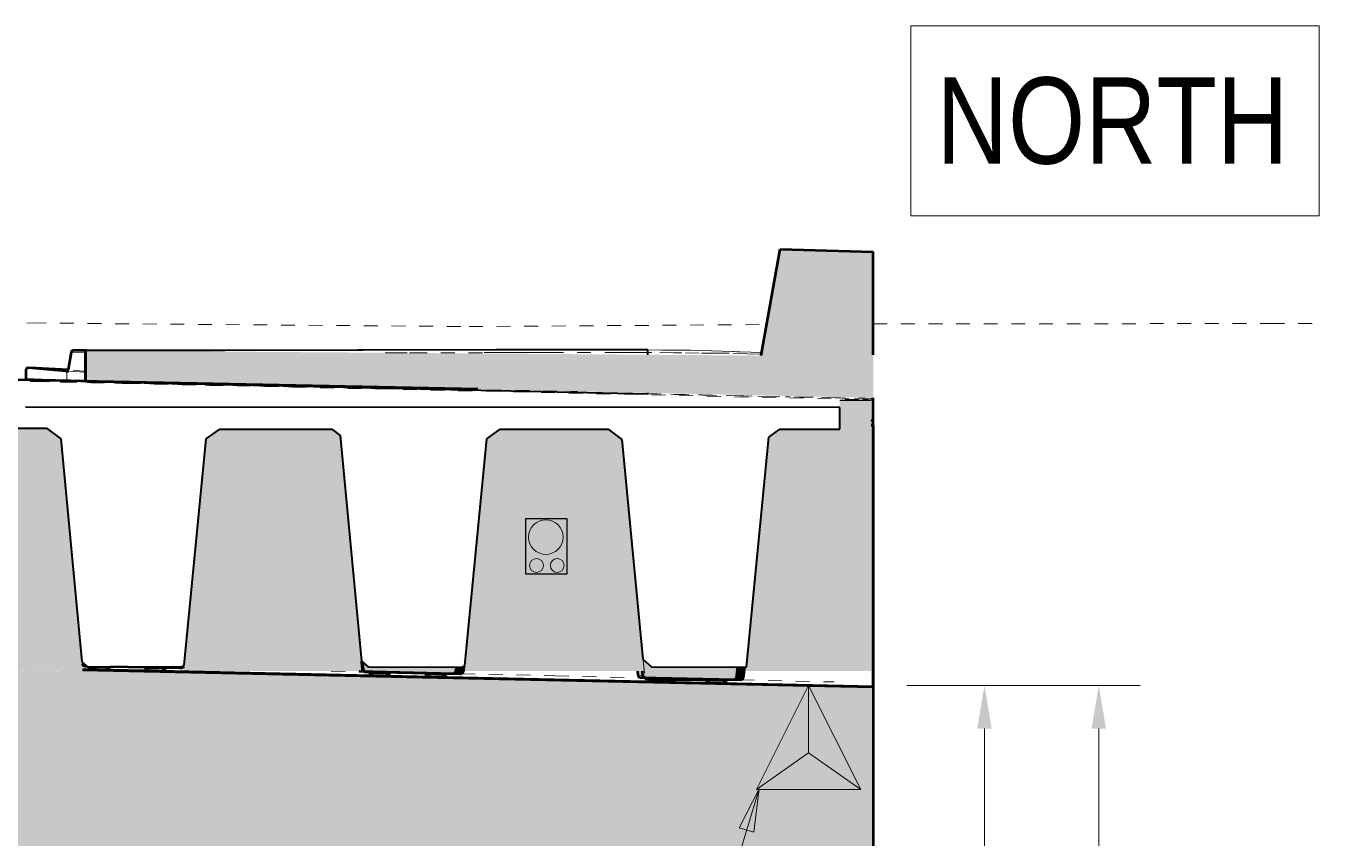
# Model space of a CAD drawing. Header units: metres. Extents: x -1147 to -802, y 5 to 567.
# Drawn here: x -846.11 to -836.75, y 18.29 to 24.17 of the extents above; entities that cross this region are included whole.
import ezdxf

# ---------------------------------------------------------------- set-up
doc = ezdxf.new("R2010")
doc.units = ezdxf.units.M
doc.linetypes.add('Dash', pattern=[0.00635, 0.003175, -0.003175])
doc.linetypes.add('JacobsDash', pattern=[0.0045, 0.003, -0.0015])
doc.layers.get('Defpoints').update_dxf_attribs({"color": 41})
for name, color, linetype, lineweight in [('A-ANNO-DIMS', 7, 'Continuous', 9), ('A-DETL', 7, 'Continuous', 13), ('A-DETL-GENF', 7, 'Continuous', 9), ('A-FLOR', 7, 'Continuous', 50), ('A-FLOR-HDLN', 7, 'JacobsDash', 15), ('A-ROOF', 7, 'Continuous', 50), ('A-ROOF-HDLN', 7, 'JacobsDash', 18), ('C-TOPO', 7, 'Continuous', 9), ('C-TOPO-HDLN', 7, 'Dash', 9), ('G-ANNO-TEXT', 7, 'Continuous', 9), ('S-BEAM', 7, 'Continuous', 50), ('S-BEAM-HDLN', 7, 'JacobsDash', 15), ('S-FNDN', 7, 'Continuous', 50), ('S-FNDN-HDLN', 7, 'JacobsDash', 15)]:
    doc.layers.add(name, color=color, linetype=linetype, lineweight=lineweight)
doc.styles.add('Arial Narrow_1', font='ARIALN.TTF', dxfattribs={"height": 0.3125})
doc.styles.add('Arial Narrow_2', font='ARIALN.TTF', dxfattribs={"height": 0.625})
doc.dimstyles.new('Dimension_Standard_O__mm_', dxfattribs={"dimscale": 0.3048, "dimtxt": 0.319822, "dimasz": 1.025262, "dimexe": 0.984252, "dimexo": 0.615157, "dimgap": 0.615157, "dimtad": 1, "dimdec": 0, "dimlfac": 1000, "dimzin": 0, "dimdsep": 46, "dimtxsty": 'Arial Narrow_1', "dimsah": 1, "dimcen": 0.09, "dimaunit": 1, "dimadec": 4, "dimazin": 0, "dimtfac": 1, "dimtdec": 4, "dimtix": 1, "dimtmove": 0, "dimatfit": 3, "dimfxl": 1, "dimtvp": 1, "dimtfill": 1, "dimtolj": 1, "dimtzin": 0, "dimlwd": 18, "dimlwe": 18, "dimarcsym": 2})
doc.dimstyles.new('Dimension_Standard_O__mm__1', dxfattribs={"dimscale": 0.3048, "dimtxt": 0.319822, "dimasz": 1.025262, "dimexe": 0.984252, "dimexo": 0.615157, "dimgap": 0.615157, "dimtad": 1, "dimdec": 0, "dimlfac": 1000, "dimzin": 0, "dimdsep": 46, "dimtxsty": 'Arial Narrow_1', "dimsah": 1, "dimcen": 0.09, "dimaunit": 1, "dimadec": 4, "dimazin": 0, "dimtfac": 1, "dimtdec": 4, "dimtix": 1, "dimtmove": 2, "dimatfit": 3, "dimfxl": 1, "dimtvp": 1, "dimtfill": 1, "dimtolj": 1, "dimtzin": 0, "dimlwd": 18, "dimlwe": 18, "dimarcsym": 2})

# ---------------------------------------------------------------- blocks, each defined once
blk = doc.blocks.new('Structural Framing 4 - Structural Framing 4-5365932-DRG-2873010 - SECTION 2')
at = {"layer": 'S-BEAM'}
for p, q in [((1143.1167, 21.3158), (1143.1024, 21.3161)), ((1143.1167, 19.389), (1143.1167, 21.3158)), ((1139.4222, 19.5115), (1139.4173, 19.5736)), ((1137.4101, 19.537), (1137.3916, 19.5536)), ((1137.3955, 19.5128), (1142.6482, 19.3991)), ((1137.429, 19.5366), (1137.4101, 19.537)), ((1138.1106, 19.5247), (1137.5982, 19.5337)), ((1138.13, 19.5373), (1138.1106, 19.5247)), ((1139.439, 19.4964), (1139.4222, 19.5115)), ((1140.1317, 19.4803), (1139.439, 19.4964)), ((1140.1493, 19.4962), (1140.1317, 19.4803)), ((1140.1544, 19.5393), (1140.1493, 19.4962)), ((1141.4495, 19.4656), (1141.4466, 19.5037)), ((1141.4788, 19.4392), (1141.4495, 19.4656)), ((1142.1846, 19.5319), (1142.1753, 19.4517)), ((1142.1599, 19.4382), (1141.4788, 19.4392)), ((1142.1753, 19.4517), (1142.1599, 19.4382)), ((1142.6492, 19.3991), (1143.1167, 19.389))]:
    blk.add_line(p, q, dxfattribs=at)
blk = doc.blocks.new('06_SFR_GCT_Girder_SuperT_BR08Edge_CS - Super T - 1815-6266581-DRG-2873010 - SECTION 2')
at = {"layer": 'S-BEAM', "linetype": 'JacobsDash', "lineweight": 18, "true_color": 0xc0c0c0}
h = blk.add_hatch(color=9, dxfattribs=at)
h.paths.add_polyline_path([(1138.053, 19.5305), (1138.0559, 19.533), (1137.982, 19.5321)])
h.paths.add_polyline_path([(1137.4204, 19.5443), (1137.3899, 19.5719), (1137.3924, 19.545), (1137.3965, 19.5449)])
h = blk.add_hatch(color=9, dxfattribs=at)
h.paths.add_polyline_path([(1138.1001, 19.527), (1138.053, 19.5305), (1137.9308, 19.5332), (1137.8304, 19.5329), (1138.0678, 19.5277)])
h.paths.add_polyline_path([(1137.4232, 19.5418), (1137.4204, 19.5443), (1137.4014, 19.5448), (1137.4034, 19.5429), (1137.4161, 19.542)])
blk.add_hatch(color=9, dxfattribs=at).paths.add_polyline_path([(1138.1001, 19.527), (1138.107, 19.5329), (1138.0558, 19.5329), (1138.053, 19.5305), (1138.09, 19.5278)])
at = {"layer": 'S-BEAM'}
for p, q in [((1137.3924, 19.545), (1137.4204, 19.5443)), ((1137.4034, 19.5429), (1137.4161, 19.542)), ((1137.4045, 19.542), (1137.4235, 19.5416)), ((1137.4161, 19.542), (1137.4232, 19.5418)), ((1137.8099, 19.5334), (1138.1001, 19.527)), ((1137.9308, 19.5332), (1138.053, 19.5305)), ((1138.053, 19.5305), (1138.0559, 19.533)), ((1138.1001, 19.527), (1138.053, 19.5305)), ((1138.1001, 19.527), (1138.107, 19.5329)), ((1138.1004, 19.5273), (1138.1141, 19.527))]:
    blk.add_line(p, q, dxfattribs=at)
at = {"layer": 'S-BEAM-HDLN', "color": 8, "lineweight": 18, "true_color": 0x808080}
for p, q in [((1137.4014, 19.5615), (1137.4019, 19.5553)), ((1137.4019, 19.5553), (1137.3914, 19.5561)), ((1137.3925, 19.5437), (1137.4034, 19.5429)), ((1137.3927, 19.5422), (1137.4044, 19.542)), ((1137.4019, 19.5553), (1137.4161, 19.542)), ((1137.8306, 19.533), (1138.0955, 19.5274)), ((1138.0959, 19.5273), (1138.1003, 19.5273)), ((1138.1141, 19.527), (1138.129, 19.5266))]:
    blk.add_line(p, q, dxfattribs=at)
blk = doc.blocks.new('06_SFR_GCT_Girder_SuperT_BR08Edge_CS - Super T - 1815-6266069-DRG-2873010 - SECTION 2')
at = {"layer": 'S-BEAM', "linetype": 'JacobsDash', "lineweight": 18, "true_color": 0xc0c0c0}
for points in [[(1140.0825, 19.487), (1140.0972, 19.4997), (1140.101, 19.5325), (1139.4619, 19.5334), (1139.4146, 19.576), (1139.4214, 19.5145), (1139.4219, 19.5145), (1139.4222, 19.5115), (1139.4336, 19.5012), (1139.6649, 19.4962)], [(1140.1303, 19.4835), (1140.0825, 19.487), (1139.4336, 19.5012), (1139.4358, 19.4992), (1139.4462, 19.4985), (1140.0972, 19.4842)], [(1140.1303, 19.4835), (1140.1431, 19.4963), (1140.0972, 19.4997), (1140.0825, 19.487), (1140.0972, 19.486)], [(1140.145, 19.4962), (1140.1493, 19.5348), (1140.1467, 19.5324), (1140.1009, 19.5316), (1140.0972, 19.4997), (1140.1431, 19.4963)]]:
    blk.add_hatch(color=9, dxfattribs=at).paths.add_polyline_path(points)
at = {"layer": 'S-BEAM'}
for p, q in [((1139.3969, 19.5035), (1139.3986, 19.502)), ((1139.3986, 19.502), (1140.0825, 19.487)), ((1139.4358, 19.4992), (1139.4462, 19.4985)), ((1139.4367, 19.4984), (1139.7883, 19.491)), ((1139.4462, 19.4985), (1140.1303, 19.4835)), ((1140.0825, 19.487), (1140.0972, 19.4997)), ((1140.1303, 19.4835), (1140.0825, 19.487)), ((1140.0972, 19.4997), (1140.101, 19.5325)), ((1140.145, 19.4962), (1140.0972, 19.4997)), ((1140.1303, 19.4835), (1140.145, 19.4962)), ((1140.1305, 19.4837), (1140.1354, 19.4836)), ((1140.145, 19.4962), (1140.1495, 19.5349))]:
    blk.add_line(p, q, dxfattribs=at)
at = {"layer": 'S-BEAM-HDLN', "color": 8, "lineweight": 18, "true_color": 0x808080}
for p, q in [((1139.4281, 19.5638), (1139.4321, 19.5118)), ((1139.1954, 19.5035), (1139.4367, 19.4984)), ((1139.3995, 19.5019), (1139.4358, 19.4992)), ((1139.4321, 19.5118), (1139.4206, 19.5126)), ((1139.4321, 19.5118), (1139.4462, 19.4985)), ((1139.8608, 19.4894), (1140.1257, 19.4838)), ((1140.126, 19.4838), (1140.1305, 19.4837)), ((1140.1355, 19.4836), (1140.7925, 19.4697)), ((1140.7449, 19.4721), (1140.7928, 19.4697))]:
    blk.add_line(p, q, dxfattribs=at)
blk = doc.blocks.new('06_SFR_GCT_Girder_SuperT_BR08Edge_CS - Super T - 1815-6266048-DRG-2873010 - SECTION 2')
at = {"layer": 'S-BEAM'}
blk.add_line((1141.4624, 19.454), (1141.8181, 19.4465), dxfattribs=at)
at = {"layer": 'S-BEAM-HDLN', "color": 8, "lineweight": 18, "true_color": 0x808080}
for p, q in [((1140.7656, 19.4702), (1140.8135, 19.4678)), ((1140.8135, 19.4678), (1141.4623, 19.454)), ((1141.8906, 19.4449), (1142.1555, 19.4393)), ((1142.1559, 19.4393), (1142.8324, 19.425)), ((1142.7845, 19.4274), (1142.8327, 19.425))]:
    blk.add_line(p, q, dxfattribs=at)
blk = doc.blocks.new('Kerb_North - Kerb_North-5241467-DRG-2873010 - SECTION 2')
at = {"layer": 'A-ROOF'}
for p, q in [((1137.3133, 21.8126), (1137.2906, 21.6873)), ((1137.4014, 21.8236), (1137.3279, 21.8236)), ((1137.422, 21.8226), (1137.4022, 21.8236)), ((1137.4169, 21.6047), (1137.4166, 21.8094)), ((1137.4188, 21.8093), (1137.4166, 21.8094)), ((1136.9855, 21.6828), (1136.9856, 21.6141)), ((1137.0577, 21.6949), (1137.0015, 21.6977)), ((1137.2743, 21.6749), (1137.002, 21.6977)), ((1137.2886, 21.6837), (1137.0577, 21.6949)), ((1137.2748, 21.6749), (1137.2946, 21.6739)), ((1136.9856, 21.6141), (1137.4169, 21.6047)), ((1137.0422, 21.6113), (1136.9856, 21.6141)), ((1137.1634, 21.6054), (1137.0422, 21.6113)), ((1137.4169, 21.6047), (1137.4188, 21.6046))]:
    blk.add_line(p, q, dxfattribs=at)
at = {"layer": 'A-ROOF', "flags": 128}
for points in [[(1137.3279, 21.8236), (1137.3246, 21.8233), (1137.3215, 21.8222), (1137.3187, 21.8206), (1137.3163, 21.8183), (1137.3145, 21.8156), (1137.3133, 21.8126)], [(1137.4166, 21.8094), (1137.4159, 21.8131), (1137.4143, 21.8166), (1137.4119, 21.8195), (1137.4088, 21.8217), (1137.4052, 21.8231), (1137.4014, 21.8236)], [(1137.0015, 21.6977), (1136.9985, 21.6976), (1136.995, 21.6966), (1136.9919, 21.6949), (1136.9892, 21.6925), (1136.9872, 21.6896), (1136.986, 21.6863), (1136.9856, 21.6828)], [(1137.2906, 21.6873), (1137.2895, 21.6838), (1137.2876, 21.6806), (1137.2849, 21.678), (1137.2816, 21.6761), (1137.278, 21.6751), (1137.2743, 21.6749)]]:
    blk.add_lwpolyline(points, dxfattribs=at)
at = {"layer": 'A-ROOF-HDLN'}
for p, q in [((1137.3133, 21.8126), (1137.3606, 21.8103)), ((1137.3606, 21.8103), (1137.4266, 21.8072)), ((1137.4266, 21.8089), (1137.4188, 21.8093)), ((1137.4266, 21.8224), (1137.422, 21.8226)), ((1137.2819, 21.6683), (1137.282, 21.5996)), ((1137.2979, 21.6833), (1137.2886, 21.6837)), ((1137.2946, 21.6739), (1137.3231, 21.6725)), ((1137.4266, 21.6725), (1137.2984, 21.6832)), ((1137.3231, 21.6725), (1137.4266, 21.6675)), ((1137.282, 21.5996), (1137.1669, 21.6052)), ((1137.282, 21.5996), (1137.5185, 21.5945)), ((1137.4188, 21.6046), (1137.461, 21.6025)), ((1137.461, 21.6025), (1137.5719, 21.5971)), ((1137.519, 21.5945), (1137.713, 21.5903)), ((1137.5754, 21.597), (1137.6, 21.5958)), ((1137.6037, 21.5956), (1137.7133, 21.5903)), ((1137.7133, 21.5903), (1137.7133, 21.598))]:
    blk.add_line(p, q, dxfattribs=at)
at = {"layer": 'A-ROOF-HDLN', "flags": 128}
blk.add_lwpolyline([(1137.2984, 21.6832), (1137.2948, 21.6831), (1137.2914, 21.6822), (1137.2882, 21.6805), (1137.2856, 21.6781), (1137.2836, 21.6751), (1137.2824, 21.6718), (1137.2819, 21.6683)], dxfattribs=at)
blk = doc.blocks.new('05_SFO_BPE_Twin_Pedestal_Sq125_CS_BR13-1 - 525 Wide Pedestal _125L x 125W x20H_-6305965-DRG-2873010 - SECTION 2')
at = {"layer": 'S-FNDN'}
for p, q in [((1141.5041, 19.4448), (1141.5037, 19.4248)), ((1141.5037, 19.4248), (1141.6305, 19.4221)), ((1141.6309, 19.4421), (1141.5041, 19.4448)), ((1141.6305, 19.4221), (1141.6309, 19.4421)), ((1141.9099, 19.436), (1141.9095, 19.4161)), ((1141.9095, 19.4161), (1142.0363, 19.4133)), ((1142.0367, 19.4333), (1141.9099, 19.436)), ((1142.0363, 19.4133), (1142.0367, 19.4333))]:
    blk.add_line(p, q, dxfattribs=at)
at = {"layer": 'S-FNDN', "lineweight": 35}
for p in [(1141.6309, 19.4421), (1141.6483, 19.439)]:
    blk.add_line(p, (1141.6484, 19.4417), dxfattribs=at)
at = {"layer": 'S-FNDN-HDLN', "lineweight": 35}
for p, q in [((1141.5248, 19.4244), (1141.5252, 19.4444)), ((1141.6479, 19.4217), (1141.6483, 19.4389)), ((1141.9306, 19.4156), (1141.931, 19.4356)), ((1142.0367, 19.4333), (1142.0542, 19.4329)), ((1142.0537, 19.4129), (1142.0542, 19.4329))]:
    blk.add_line(p, q, dxfattribs=at)
blk = doc.blocks.new('05_SFO_BPE_Twin_Pedestal_Sq125_CS_BR13-1 - 525 Wide Pedestal _125L x 125W x20H_-V36-DRG-2873010 - SECTION 2')
at = {"layer": 'S-FNDN'}
for p, q in [((1137.4452, 19.5327), (1137.4448, 19.5127)), ((1137.4448, 19.5127), (1137.5716, 19.5099)), ((1137.572, 19.5299), (1137.4452, 19.5327)), ((1137.5716, 19.5099), (1137.572, 19.5299)), ((1137.851, 19.5239), (1137.8506, 19.5039)), ((1137.8506, 19.5039), (1137.9774, 19.5011)), ((1137.9778, 19.5211), (1137.851, 19.5239)), ((1137.9774, 19.5011), (1137.9778, 19.5211))]:
    blk.add_line(p, q, dxfattribs=at)
at = {"layer": 'S-FNDN-HDLN', "lineweight": 35}
for p, q in [((1137.4658, 19.5122), (1137.4663, 19.5322)), ((1137.572, 19.5299), (1137.5894, 19.5295)), ((1137.589, 19.5095), (1137.5894, 19.5295)), ((1137.8716, 19.5034), (1137.8721, 19.5234)), ((1137.9778, 19.5211), (1137.9952, 19.5208)), ((1137.9948, 19.5008), (1137.9952, 19.5208))]:
    blk.add_line(p, q, dxfattribs=at)
blk = doc.blocks.new('DIMBLOCK15-DRG-2873010 - SECTION 2')
at = {"layer": 'A-ANNO-DIMS', "color": 0, "lineweight": 18, "transparency": 16777216}
for p, q in [((-839.7372, 19.4001), (-838.8759, 19.4001)), ((-839.1759, 13.7929), (-839.1759, 19.0876)), ((-840.9425, 13.4804), (-838.8759, 13.4804))]:
    blk.add_line(p, q, dxfattribs=at)
at = {"layer": 'A-ANNO-DIMS', "color": 0, "transparency": 16777216}
for points in [[(-839.228, 19.0876), (-839.1238, 19.0876), (-839.1759, 19.4001)], [(-839.228, 13.7929), (-839.1238, 13.7929), (-839.1759, 13.4804)]]:
    blk.add_solid(points, dxfattribs=at)
at = {"layer": 'Defpoints', "color": 0, "transparency": 16777216}
for p in [(-839.9247, 19.4001), (-839.1759, 19.4001), (-841.13, 13.4804)]:
    blk.add_point(p, dxfattribs=at)
at = {"layer": 'A-ANNO-DIMS', "color": 0, "lineweight": 18, "transparency": 16777216, "insert": (-839.5249, 16.4402), "char_height": 0.3125, "width": 1.078258, "attachment_point": 5, "rotation": 90, "style": 'Arial Narrow_1', "bg_fill": 3, "box_fill_scale": 1.1, "bg_fill_color": 256, "bg_fill_true_color": 13158600, "bg_fill_transparency": 0}
blk.add_mtext("\\A1;'H1'/2", dxfattribs=at)
blk = doc.blocks.new('DIMBLOCK20-DRG-2873010 - SECTION 2')
at = {"layer": 'A-ANNO-DIMS', "color": 0, "lineweight": 18, "transparency": 16777216}
for p, q in [((-839.6689, 19.4001), (-838.0489, 19.4001)), ((-838.3489, 19.0876), (-838.3489, 16.8762)), ((-838.3489, 9.0431), (-838.3489, 13.2739)), ((-840.3327, 8.7306), (-838.0489, 8.7306))]:
    blk.add_line(p, q, dxfattribs=at)
at = {"layer": 'A-ANNO-DIMS', "color": 0, "transparency": 16777216}
for points in [[(-838.401, 19.0876), (-838.2968, 19.0876), (-838.3489, 19.4001)], [(-838.401, 9.0431), (-838.2968, 9.0431), (-838.3489, 8.7306)]]:
    blk.add_solid(points, dxfattribs=at)
at = {"layer": 'Defpoints', "color": 0, "transparency": 16777216}
for p in [(-839.8564, 19.4001), (-838.3489, 19.4001), (-840.5202, 8.7306)]:
    blk.add_point(p, dxfattribs=at)
at = {"layer": 'A-ANNO-DIMS', "color": 0, "lineweight": 18, "transparency": 16777216, "insert": (-838.5236, 15.075), "char_height": 0.3125, "width": 3.923152, "attachment_point": 5, "rotation": 90, "line_spacing_factor": 0.974696, "style": 'Arial Narrow_1', "bg_fill": 3, "box_fill_scale": 1.1, "bg_fill_color": 256, "bg_fill_true_color": 13158600, "bg_fill_transparency": 0}
blk.add_mtext("\\A1;'H1'\\PRETAINED HEIGHT", dxfattribs=at)

msp = doc.modelspace()

# ---------------------------------------------------------------- hatches: boundary and pattern name
at = {"layer": 'A-DETL-GENF', "true_color": 0xc0c0c0}
msp.add_hatch(color=9, dxfattribs=at).paths.add_polyline_path([(-839.9805, 21.4811), (-839.9805, 22.5283), (-840.6552, 22.558), (-840.7911, 21.7871), (-845.6705, 21.8231), (-845.6705, 21.6042), (-839.9835, 21.4812)])
h = msp.add_hatch(color=9, dxfattribs=at)
h.paths.add_polyline_path([(-839.9961, 19.5028), (-839.9953, 19.5028), (-839.9947, 21.4629), (-840.223, 21.4629), (-840.2233, 21.2536), (-840.6574, 21.2536), (-840.7364, 21.1955), (-840.9016, 19.5028), (-840.0308, 19.5028)])
h.paths.add_polyline_path([(-844.2928, 19.5035), (-843.6757, 19.5035), (-843.8371, 21.2087), (-843.8975, 21.2535), (-844.7103, 21.2546), (-844.8064, 21.1839), (-844.9704, 19.5035), (-844.3161, 19.5035)])
h.paths.add_polyline_path([(-841.7034, 19.5037), (-841.6405, 19.5037), (-841.7992, 21.1801), (-841.8975, 21.2531), (-842.6792, 21.255), (-842.7765, 21.1834), (-842.9398, 19.5037), (-841.8074, 19.5037)])
h = msp.add_hatch(color=9, dxfattribs=at)
h.paths.add_polyline_path([(-845.7006, 19.5024), (-845.8599, 21.1844), (-845.9632, 21.2611), (-846.3416, 21.262), (-846.7308, 21.2713), (-846.8341, 21.1964), (-847.028, 19.5255), (-845.8599, 19.5024)])
h.paths.add_polyline_path([(-847.7398, 19.5378), (-847.8661, 21.2274), (-847.9581, 21.2994), (-848.7617, 21.314), (-848.864, 21.2398), (-849.0583, 19.5646), (-847.7432, 19.5378)])
at = {"layer": 'A-DETL-GENF', "true_color": 0xffffff}
msp.add_hatch(color=7, dxfattribs=at).paths.add_polyline_path([(-840.0712, 18.6455), (-840.4484, 19.4001), (-840.8257, 18.6455)])
at = {"layer": 'G-ANNO-TEXT'}
msp.add_hatch(color=256, dxfattribs=at).paths.add_polyline_path([(-840.8071, 18.6514), (-840.95, 18.368), (-840.8445, 18.3362)])
at = {"layer": 'S-BEAM', "true_color": 0xc0c0c0}
h = msp.add_hatch(color=9, dxfattribs=at)
h.paths.add_polyline_path([(-839.9797, 17.8896), (-839.9797, 19.3899), (-840.4484, 19.4001), (-840.0712, 18.6455), (-840.8257, 18.6455), (-840.4492, 19.4001), (-845.7017, 19.5137), (-845.7006, 19.5024), (-845.8904, 19.5024), (-847.028, 19.5255), (-847.026, 19.5424), (-847.7413, 19.5579), (-847.7398, 19.5378), (-849.0583, 19.5646), (-849.0558, 19.5863), (-849.7712, 19.6018), (-849.7696, 19.5816), (-851.088, 19.6084), (-851.0855, 19.6302), (-851.801, 19.6457), (-851.7995, 19.6256), (-853.1276, 19.6526), (-853.1251, 19.6744), (-853.8408, 19.6898), (-853.8391, 19.667), (-855.1577, 19.6939), (-855.1548, 19.7183), (-855.8708, 19.7338), (-855.8689, 19.7096), (-856.7315, 19.7268), (-856.7316, 18.252), (-840.0712, 17.8915)])
h.paths.add_polyline_path([(-855.5156, 18.9585), (-855.7405, 18.9585), (-855.3633, 19.7131), (-854.986, 18.9585)])
for points in [[(-840.9851, 19.4426), (-840.9704, 19.4553), (-840.9615, 19.532), (-841.5856, 19.5329), (-841.6486, 19.5897), (-841.6405, 19.5037), (-841.6857, 19.5025), (-841.6833, 19.4708), (-841.6479, 19.4701), (-841.6476, 19.4656), (-841.6379, 19.4568), (-841.2026, 19.4473)], [(-840.9223, 19.4517), (-840.9129, 19.5319), (-840.9615, 19.5319), (-840.9704, 19.4553), (-840.9234, 19.4518)], [(-840.937, 19.439), (-840.9851, 19.4426), (-841.6379, 19.4568), (-841.6359, 19.4551), (-841.6183, 19.4539), (-840.9372, 19.439)], [(-840.937, 19.439), (-840.9234, 19.4518), (-840.9704, 19.4553), (-840.9851, 19.4426), (-840.9372, 19.439)]]:
    msp.add_hatch(color=9, dxfattribs=at).paths.add_polyline_path(points)
h = msp.add_hatch(color=9, dxfattribs=at)
h.paths.add_polyline_path([(-840.9372, 19.4382), (-840.9218, 19.4521), (-840.9223, 19.4517), (-840.9372, 19.439), (-841.6359, 19.4551), (-841.6183, 19.4392), (-841.5931, 19.4392), (-841.593, 19.4448), (-841.4488, 19.4411), (-841.4487, 19.439), (-840.955, 19.4383)])
h.paths.add_polyline_path([(-842.9654, 19.4803), (-842.9478, 19.4962), (-842.9427, 19.5393), (-842.9478, 19.5334), (-842.9521, 19.4962), (-842.9668, 19.4835), (-843.6613, 19.4992), (-843.6581, 19.4964), (-842.9999, 19.4811)])
h.paths.add_polyline_path([(-844.9865, 19.5247), (-844.9671, 19.5373), (-844.9663, 19.5454), (-844.9823, 19.5329), (-844.9902, 19.5329), (-844.997, 19.527), (-845.2872, 19.5334), (-845.4556, 19.5329), (-844.997, 19.5249)])
h.paths.add_polyline_path([(-845.6681, 19.5366), (-845.6739, 19.5418), (-845.6937, 19.5429), (-845.6871, 19.537)])

# ---------------------------------------------------------------- linework, layer by layer
at = {"layer": 'A-DETL', "lineweight": 50}
for p, q in [((-840.7911, 21.7871), (-840.6552, 22.558)), ((-840.6552, 22.558), (-839.9812, 22.5369)), ((-839.9812, 21.7914), (-839.9812, 22.5369))]:
    msp.add_line(p, q, dxfattribs=at)
at = {"layer": 'A-DETL', "color": 8, "linetype": 'JacobsDash', "lineweight": 18, "true_color": 0x808080}
for p, q in [((-847.1051, 22.0081), (-846.0652, 22.0228)), ((-846.0652, 22.0228), (-842.9053, 21.9969)), ((-842.9053, 21.9969), (-840.7515, 22.0115)), ((-839.9805, 22.0164), (-837.1053, 22.0186)), ((-837.1053, 22.0186), (-836.7948, 22.0186))]:
    msp.add_line(p, q, dxfattribs=at)
at = {"layer": 'A-DETL', "lineweight": 35}
msp.add_line((-840.7911, 21.7914), (-840.7911, 21.7871), dxfattribs=at)
at = {"layer": 'A-DETL', "lineweight": 25}
for p, q in [((-839.9947, 21.4629), (-840.223, 21.4629)), ((-842.1949, 20.606), (-842.4976, 20.606)), ((-842.4976, 20.606), (-842.4976, 20.2076)), ((-842.1949, 20.2076), (-842.1949, 20.606)), ((-842.4976, 20.2076), (-842.1949, 20.2076))]:
    msp.add_line(p, q, dxfattribs=at)
at = {"layer": 'A-DETL', "lineweight": 40}
for p, q in [((-840.2231, 21.411), (-846.1139, 21.4136)), ((-840.2233, 21.2536), (-840.2231, 21.411)), ((-846.3416, 21.262), (-845.9632, 21.2611)), ((-845.9632, 21.2611), (-845.8599, 21.1844)), ((-844.8064, 21.1839), (-844.709, 21.2555)), ((-844.709, 21.2555), (-844.3161, 21.2546)), ((-844.3161, 21.2546), (-843.8975, 21.2535)), ((-843.8975, 21.2535), (-843.8371, 21.2087)), ((-842.7765, 21.1834), (-842.6792, 21.255)), ((-842.6792, 21.255), (-842.2681, 21.254)), ((-842.2681, 21.254), (-841.8975, 21.2531)), ((-841.8975, 21.2531), (-841.7992, 21.1801)), ((-840.7364, 21.1955), (-840.656, 21.2546)), ((-840.656, 21.2546), (-840.2233, 21.2536)), ((-845.8599, 21.1844), (-845.7072, 19.5719)), ((-844.9663, 19.5454), (-844.8064, 21.1839)), ((-843.8371, 21.2087), (-843.6825, 19.576)), ((-842.9365, 19.5449), (-842.7765, 21.1834)), ((-841.7992, 21.1801), (-841.6486, 19.5897)), ((-840.8988, 19.5319), (-840.7364, 21.1955)), ((-845.7072, 19.5719), (-845.6651, 19.5339)), ((-843.6825, 19.576), (-843.6353, 19.5334)), ((-841.6486, 19.5897), (-841.5856, 19.5329)), ((-845.6651, 19.5339), (-844.9802, 19.5329)), ((-844.9802, 19.5329), (-844.9663, 19.5454)), ((-843.6353, 19.5334), (-842.9504, 19.5324)), ((-842.9504, 19.5324), (-842.9365, 19.5449)), ((-841.5856, 19.5329), (-840.8988, 19.5319))]:
    msp.add_line(p, q, dxfattribs=at)
at = {"layer": 'A-DETL', "color": 6, "lineweight": 18, "true_color": 0xff00ff}
for p, q in [((-840.8257, 18.6455), (-840.4484, 19.4001)), ((-840.4484, 19.4001), (-840.0712, 18.6455)), ((-840.4484, 19.4001), (-840.4484, 18.9127)), ((-840.8257, 18.6455), (-840.4484, 18.9127)), ((-840.0712, 18.6455), (-840.4484, 18.9127)), ((-840.0712, 18.6455), (-840.8257, 18.6455))]:
    msp.add_line(p, q, dxfattribs=at)
at = {"layer": 'A-DETL', "color": 143, "lineweight": 18, "true_color": 0x78aac8}
msp.add_circle((-842.3495, 20.4732), 0.125, dxfattribs=at)
at = {"layer": 'A-DETL', "color": 32, "lineweight": 18, "true_color": 0xcc6600}
for centre in [(-842.417, 20.2672), (-842.267, 20.2672)]:
    msp.add_circle(centre, 0.05, dxfattribs=at)
at = {"layer": 'A-FLOR'}
for p, q in [((-846.0739, 21.6081), (-855.9962, 21.8228)), ((-842.8418, 21.543), (-846.0739, 21.6081)), ((-839.9805, 21.2857), (-839.9805, 21.4811)), ((-839.9947, 21.286), (-839.9805, 21.2857))]:
    msp.add_line(p, q, dxfattribs=at)
at = {"layer": 'A-FLOR-HDLN', "lineweight": 18}
for p, q in [((-856.4777, 21.8245), (-846.0647, 21.5992)), ((-846.0647, 21.5992), (-846.0739, 21.6081)), ((-846.0647, 21.5992), (-845.4557, 21.5881)), ((-846.042, 21.5987), (-845.4156, 21.5861)), ((-845.4552, 21.5881), (-843.5961, 21.5543)), ((-845.415, 21.586), (-840.5853, 21.4882)), ((-843.5684, 21.5538), (-842.1196, 21.5274)), ((-840.515, 21.4868), (-840.0504, 21.4774)), ((-839.9843, 21.4762), (-840.1522, 21.4848)), ((-839.9946, 21.4763), (-839.9805, 21.476)), ((-839.9805, 21.476), (-839.9813, 21.476)), ((-839.9947, 21.2767), (-839.9805, 21.276)), ((-839.9805, 21.276), (-839.9947, 21.2763)), ((-839.9805, 21.2857), (-839.9805, 21.276)), ((-839.9805, 21.2856), (-839.9805, 21.2845))]:
    msp.add_line(p, q, dxfattribs=at)
at = {"layer": 'C-TOPO', "lineweight": 40}
for p, q in [((-845.0469, 21.8244), (-845.6783, 21.8235)), ((-845.6783, 21.8235), (-845.6783, 21.5997)), ((-844.6811, 21.8247), (-845.0469, 21.8244)), ((-844.6692, 21.8247), (-844.6811, 21.8247)), ((-843.7103, 21.8262), (-844.6692, 21.8247)), ((-843.6837, 21.8262), (-843.7103, 21.8262)), ((-843.6797, 21.8262), (-843.6837, 21.8262)), ((-843.6716, 21.8262), (-843.6797, 21.8262)), ((-842.711, 21.8276), (-843.6716, 21.8262)), ((-842.7034, 21.8277), (-842.711, 21.8276)), ((-842.6999, 21.8277), (-842.7034, 21.8277)), ((-842.6957, 21.8277), (-842.6999, 21.8277)), ((-842.6918, 21.8277), (-842.6957, 21.8277)), ((-842.6879, 21.8277), (-842.6918, 21.8277)), ((-842.6839, 21.8277), (-842.6879, 21.8277)), ((-842.6798, 21.8277), (-842.6839, 21.8277)), ((-842.6756, 21.8277), (-842.6798, 21.8277)), ((-842.6716, 21.8277), (-842.6756, 21.8277)), ((-841.7117, 21.8291), (-842.6716, 21.8277)), ((-841.7078, 21.8291), (-841.7117, 21.8291)), ((-841.7036, 21.8291), (-841.7078, 21.8291)), ((-841.7001, 21.8291), (-841.7036, 21.8291)), ((-841.6962, 21.8291), (-841.7001, 21.8291)), ((-841.612, 21.8284), (-841.6962, 21.8291)), ((-841.612, 21.7931), (-841.612, 21.8284)), ((-845.6783, 21.5997), (-841.612, 21.5111)), ((-841.612, 21.5111), (-841.612, 21.5164))]:
    msp.add_line(p, q, dxfattribs=at)
at = {"layer": 'C-TOPO'}
msp.add_line((-840.9449, 21.8146), (-840.7871, 21.8098), dxfattribs=at)
at = {"layer": 'C-TOPO', "flags": 128}
for points in [[(-841.612, 21.8284), (-841.5111, 21.8273), (-841.4086, 21.8261), (-841.3047, 21.825)], [(-841.3001, 21.825), (-841.1499, 21.8204), (-840.9983, 21.8159)], [(-840.9888, 21.8159), (-840.9668, 21.8152), (-840.9449, 21.8146)]]:
    msp.add_lwpolyline(points, dxfattribs=at)
at = {"layer": 'C-TOPO'}
for centre, major_axis, ratio, start_param, end_param in [((-840.9372, 21.8458), (1.9749, 0.0008), 0.010628, 4.525213, 4.527546), ((-840.9372, 21.8303), (1.9749, 0.0022), 0.007265, 4.68141, 4.684013), ((-840.9371, 21.831), (-1.975, 0.0102), 0.007772, 1.542421, 1.544644)]:
    msp.add_ellipse(centre, major_axis=major_axis, ratio=ratio, start_param=start_param, end_param=end_param, dxfattribs=at)
at = {"layer": 'C-TOPO-HDLN'}
for p, q in [((-845.6773, 21.8234), (-845.6705, 21.8231)), ((-843.4109, 21.8073), (-843.5324, 21.8073)), ((-843.3536, 21.8074), (-843.4109, 21.8073)), ((-843.2372, 21.8074), (-843.3536, 21.8074)), ((-842.809, 21.808), (-843.2372, 21.8074)), ((-842.6963, 21.8081), (-842.809, 21.808)), ((-842.6436, 21.8081), (-842.6963, 21.8081)), ((-842.5812, 21.8081), (-842.6436, 21.8081)), ((-842.5227, 21.8081), (-842.5812, 21.8081)), ((-842.4648, 21.8082), (-842.5227, 21.8081)), ((-842.4038, 21.8082), (-842.4648, 21.8082)), ((-842.3434, 21.8082), (-842.4038, 21.8082)), ((-842.2799, 21.8082), (-842.3434, 21.8082)), ((-842.2206, 21.8082), (-842.2799, 21.8082)), ((-841.8235, 21.8088), (-842.2206, 21.8082)), ((-841.7644, 21.8088), (-841.8235, 21.8088)), ((-841.6989, 21.8088), (-841.7644, 21.8088)), ((-841.6444, 21.8089), (-841.6989, 21.8088)), ((-841.5833, 21.8089), (-841.6444, 21.8089)), ((-841.4243, 21.8076), (-841.5833, 21.8089)), ((-841.3649, 21.8076), (-841.4243, 21.8076)), ((-841.2396, 21.804), (-841.3649, 21.8076)), ((-841.1228, 21.8041), (-841.2396, 21.804)), ((-841.0233, 21.8036), (-841.1228, 21.8041)), ((-840.8942, 21.7997), (-841.0233, 21.8036)), ((-840.7894, 21.7965), (-840.8942, 21.7997)), ((-845.4253, 21.5865), (-845.6766, 21.5996)), ((-845.3829, 21.5844), (-845.4253, 21.5865)), ((-845.3829, 21.598), (-845.3829, 21.5844)), ((-845.3829, 21.5844), (-839.9808, 21.4675)), ((-841.6088, 21.511), (-841.612, 21.5111)), ((-840.2559, 21.4812), (-840.9449, 21.4961)), ((-840.2559, 21.4812), (-839.9805, 21.4675)), ((-839.9805, 21.4761), (-840.2559, 21.4812))]:
    msp.add_line(p, q, dxfattribs=at)
at = {"layer": 'C-TOPO-HDLN', "flags": 128}
msp.add_lwpolyline([(-840.9449, 21.4961), (-841.0803, 21.499), (-841.215, 21.502), (-841.3484, 21.505), (-841.4798, 21.508), (-841.6088, 21.511)], dxfattribs=at)
at = {"layer": 'G-ANNO-TEXT', "lineweight": 18, "flags": 128}
msp.add_lwpolyline([(-839.7093, 24.1734), (-836.7543, 24.1734), (-836.7543, 22.7984), (-839.7093, 22.7984)], close=True, dxfattribs=at)
at = {"layer": 'S-BEAM'}
for p, q in [((-839.9797, 19.3899), (-839.9797, 21.2804)), ((-839.9797, 19.3899), (-845.7017, 19.5137)), ((-841.6857, 19.5037), (-841.6833, 19.4708)), ((-841.6833, 19.4708), (-841.6691, 19.4575)), ((-840.9704, 19.4553), (-840.9615, 19.532)), ((-840.9223, 19.4517), (-840.9129, 19.5319)), ((-841.6691, 19.4575), (-840.9851, 19.4426)), ((-841.6359, 19.4551), (-841.6211, 19.454)), ((-841.6211, 19.454), (-840.937, 19.439)), ((-840.9851, 19.4426), (-840.9704, 19.4553)), ((-840.937, 19.439), (-840.9851, 19.4426)), ((-840.9223, 19.4517), (-840.9704, 19.4553)), ((-840.937, 19.439), (-840.9223, 19.4517)), ((-839.9797, 17.8896), (-839.9797, 19.3899))]:
    msp.add_line(p, q, dxfattribs=at)
at = {"layer": 'S-BEAM-HDLN', "color": 8, "lineweight": 18, "true_color": 0x808080}
for p, q in [((-839.9797, 21.2804), (-839.9947, 21.2807)), ((-841.6442, 19.5857), (-841.6352, 19.4673)), ((-841.6352, 19.4673), (-841.6833, 19.4708)), ((-841.6352, 19.4673), (-841.6211, 19.454)), ((-841.6681, 19.4575), (-841.6359, 19.4551))]:
    msp.add_line(p, q, dxfattribs=at)
at = {"layer": 'S-FNDN'}
for p, q in [((-843.6225, 19.4887), (-843.6229, 19.4687)), ((-843.6229, 19.4687), (-843.4961, 19.466)), ((-843.4956, 19.486), (-843.6225, 19.4887)), ((-843.4961, 19.466), (-843.4956, 19.486)), ((-843.2167, 19.48), (-843.2171, 19.46)), ((-843.0899, 19.4772), (-843.2167, 19.48)), ((-843.0903, 19.4572), (-843.0899, 19.4772)), ((-843.2171, 19.46), (-843.0903, 19.4572))]:
    msp.add_line(p, q, dxfattribs=at)
at = {"layer": 'S-FNDN-HDLN', "lineweight": 35}
for p, q in [((-843.6018, 19.4683), (-843.6014, 19.4883)), ((-843.4956, 19.486), (-843.4782, 19.4856)), ((-843.4787, 19.4656), (-843.4782, 19.4856)), ((-843.196, 19.4595), (-843.1956, 19.4795)), ((-843.0899, 19.4772), (-843.0724, 19.4768)), ((-843.0729, 19.4568), (-843.0724, 19.4768))]:
    msp.add_line(p, q, dxfattribs=at)

# ---------------------------------------------------------------- block references
at = {"layer": 'A-ROOF-HDLN'}
msp.add_blockref('Kerb_North - Kerb_North-5241467-DRG-2873010 - SECTION 2', (-1983.0971, 0), dxfattribs=at)
at = {"layer": 'S-BEAM'}
msp.add_blockref('Structural Framing 4 - Structural Framing 4-5365932-DRG-2873010 - SECTION 2', (-1983.0971, 0), dxfattribs=at)
at = {"layer": 'S-BEAM-HDLN', "color": 8, "lineweight": 18, "true_color": 0x808080}
for name in ['06_SFR_GCT_Girder_SuperT_BR08Edge_CS - Super T - 1815-6266581-DRG-2873010 - SECTION 2', '06_SFR_GCT_Girder_SuperT_BR08Edge_CS - Super T - 1815-6266069-DRG-2873010 - SECTION 2', '06_SFR_GCT_Girder_SuperT_BR08Edge_CS - Super T - 1815-6266048-DRG-2873010 - SECTION 2']:
    msp.add_blockref(name, (-1983.0971, 0), dxfattribs=at)
at = {"layer": 'S-FNDN-HDLN', "lineweight": 35}
for name in ['05_SFO_BPE_Twin_Pedestal_Sq125_CS_BR13-1 - 525 Wide Pedestal _125L x 125W x20H_-V36-DRG-2873010 - SECTION 2', '05_SFO_BPE_Twin_Pedestal_Sq125_CS_BR13-1 - 525 Wide Pedestal _125L x 125W x20H_-6305965-DRG-2873010 - SECTION 2']:
    msp.add_blockref(name, (-1983.0971, 0), dxfattribs=at)

# ---------------------------------------------------------------- next in the draw order: texts
at = {"layer": 'G-ANNO-TEXT', "lineweight": 18, "insert": (-839.5218, 23.8007), "char_height": 0.625, "attachment_point": 1, "style": 'Arial Narrow_2', "bg_fill": 3, "box_fill_scale": 1, "bg_fill_color": 256, "bg_fill_transparency": 0}
msp.add_mtext('NORTH', dxfattribs=at)

# ---------------------------------------------------------------- next in the draw order: dimensions: what is measured, and where the dimension line sits
at = {"layer": 'A-ANNO-DIMS', "lineweight": 18}
dim = msp.add_linear_dim(base=(-839.1759, 19.4001), p1=(-841.13, 13.4804), p2=(-839.9247, 19.4001), angle=90, text="'H1'/2", dimstyle='Dimension_Standard_O__mm_', override={"dimpost": '<>', "dimfxl": 6.041176}, dxfattribs=at)
dim.commit()
dim.dimension.update_dxf_attribs({"geometry": 'DIMBLOCK15-DRG-2873010 - SECTION 2', "text_midpoint": (-839.5249, 16.4402)})

# ---------------------------------------------------------------- next in the draw order: linework, layer by layer
at = {"layer": 'G-ANNO-TEXT'}
for p, q in [((-840.8071, 18.6514), (-841.1787, 17.4177)), ((-840.8071, 18.6514), (-840.95, 18.368)), ((-840.8445, 18.3362), (-840.8071, 18.6514)), ((-840.95, 18.368), (-840.8445, 18.3362))]:
    msp.add_line(p, q, dxfattribs=at)

# ---------------------------------------------------------------- next in the draw order: dimensions: what is measured, and where the dimension line sits
at = {"layer": 'A-ANNO-DIMS', "lineweight": 18}
dim = msp.add_linear_dim(base=(-838.3489, 19.4001), p1=(-840.5202, 8.7306), p2=(-839.8564, 19.4001), angle=90, text="'H1'\\XRETAINED HEIGHT", dimstyle='Dimension_Standard_O__mm__1', override={"dimpost": '<>', "dimfxl": 10.690136}, dxfattribs=at)
dim.commit()
dim.dimension.update_dxf_attribs({"geometry": 'DIMBLOCK20-DRG-2873010 - SECTION 2', "text_midpoint": (-838.5236, 15.075), "dimtype": 160, "text_rotation": 90})

doc.saveas('drawing.dxf')
